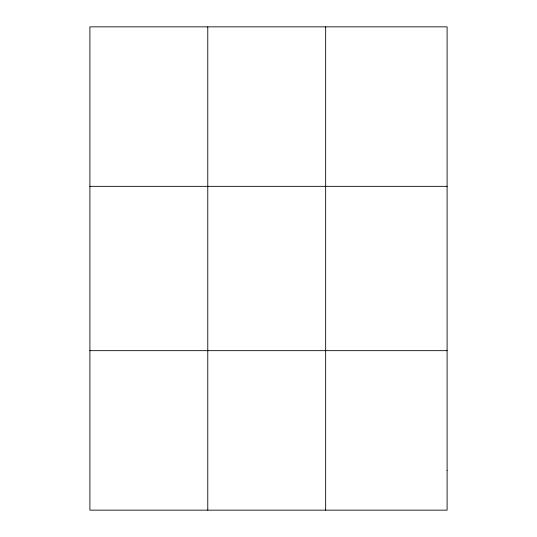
<?xml version="1.0" encoding="UTF-8"?>
<svg xmlns="http://www.w3.org/2000/svg" width="537" height="537" viewBox="0 0 537 537"><rect width="100%" height="100%" fill="white"/><g stroke="black" fill="none" stroke-linecap="round" stroke-linejoin="round"><path stroke-width="0.81" d="M207.772 510.15L207.772 26.85M325.657 510.15L325.657 26.85M89.894 186.339L447.106 186.339M89.894 350.661L447.106 350.661M447.106 470.278L447.106 510.15L89.894 510.15L89.894 26.85L447.106 26.85L447.106 470.278"/></g></svg>
